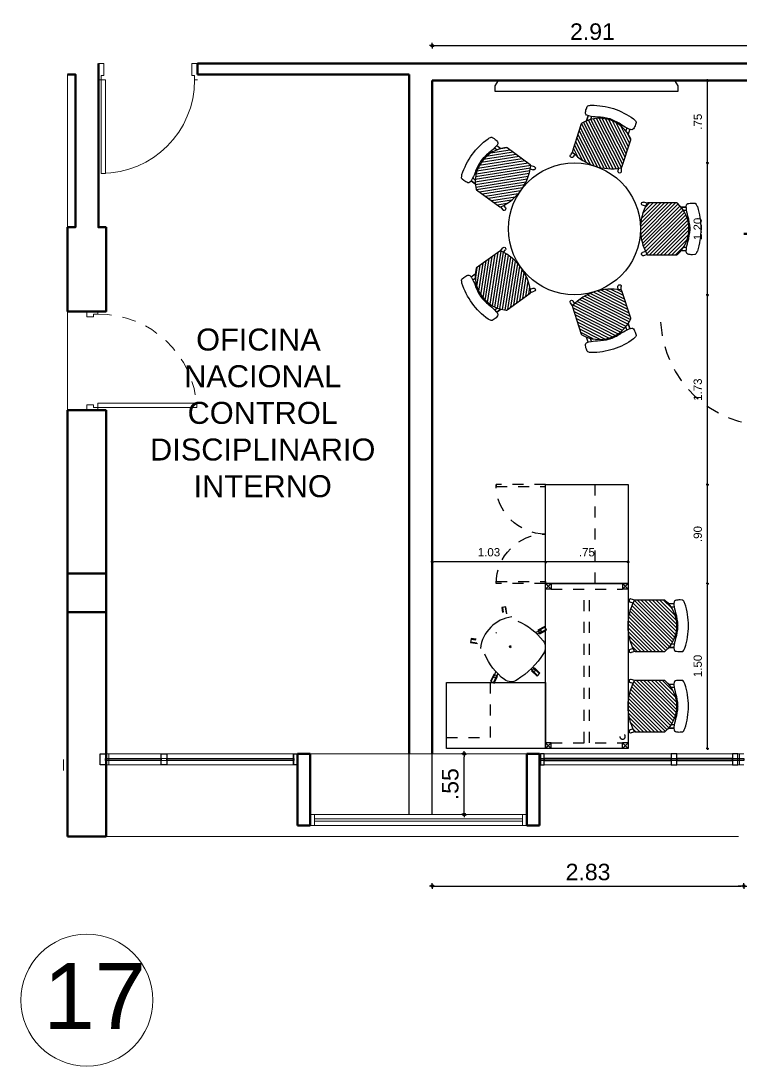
# Model space of a CAD drawing. Header units: millimetres. Extents: x -38 to 179, y -2 to 69.
# Drawn here: x -37.58 to -31.03, y 11.81 to 21.31 of the extents above; entities that cross this region are included whole.
import ezdxf

# ---------------------------------------------------------------- set-up
doc = ezdxf.new("R2010")
doc.units = ezdxf.units.MM
doc.linetypes.add('HIDDEN', pattern=[0.375, 0.25, -0.125])
doc.linetypes.add('HIDDEN2', pattern=[0.1875, 0.125, -0.0625])
doc.layers.get('0').update_dxf_attribs({"color": 255})
for name, color, linetype, lineweight in [('00-Muros', 2, 'Continuous', 30), ('01 GRIS', 253, 'Continuous', 0), ('02 AZUL', 5, 'Continuous', 5), ('03 AMARILLO', 2, 'Continuous', 20), ('04 VERDE', 3, 'Continuous', 15), ('05 MAGENTA', 6, 'Continuous', 30), ('06 ROJO', 1, 'Continuous', 50), ('09 LETRA  EJES', 1, 'Continuous', 50), ('10 CIRCULO EJES', 5, 'Continuous', 15), ('12 COLUMNAS', 4, 'Continuous', 70), ('14 ANTEPECHO', 3, 'Continuous', 15), ('15 DIVISIONES LIVS', 3, 'Continuous', 15), ('A-PLAN5', 195, 'Continuous', 9)]:
    doc.layers.add(name, color=color, linetype=linetype, lineweight=lineweight)
for name, color, linetype in [('A_MOBILIARIO', 6, 'Continuous'), ('X_COTAS100', 6, 'Continuous'), ('X_COTAS50', 6, 'Continuous')]:
    doc.layers.add(name, color=color, linetype=linetype)
doc.styles.get("Standard").update_dxf_attribs({"font": 'arial.ttf'})
doc.styles.add('UNAL PLANEACION', font='arial.ttf')
doc.dimstyles.new('COTAS 100', dxfattribs={"dimscale": 100, "dimtxt": 0.0015, "dimasz": 0.00025, "dimexe": 0, "dimexo": 0.00025, "dimgap": 0.0005, "dimtad": 1, "dimzin": 4, "dimdsep": 46, "dimtxsty": 'UNAL PLANEACION', "dimblk": 'DIMBLK', "dimcen": 1, "dimse1": 1, "dimse2": 1, "dimclrd": 8, "dimclre": 8, "dimclrt": 256, "dimadec": 0, "dimazin": 1, "dimtfac": 1, "dimtix": 1, "dimtmove": 2, "dimatfit": 0, "dimldrblk": 'INDICE', "dimfxl": 1, "dimtolj": 1, "dimtzin": 0, "dimarcsym": 0})
doc.dimstyles.new('COTAS 50', dxfattribs={"dimscale": 50, "dimtxt": 0.0015, "dimasz": 0.00025, "dimexe": 0, "dimexo": 0.00025, "dimgap": 0.001, "dimtad": 1, "dimzin": 4, "dimdsep": 46, "dimtxsty": 'UNAL PLANEACION', "dimblk": 'DIMBLK', "dimcen": 1, "dimse1": 1, "dimse2": 1, "dimclrd": 8, "dimclre": 8, "dimclrt": 256, "dimadec": 0, "dimazin": 1, "dimtfac": 1, "dimtix": 1, "dimtmove": 2, "dimatfit": 0, "dimldrblk": 'INDICE', "dimfxl": 1, "dimtolj": 1, "dimtzin": 0, "dimarcsym": 0})

# ---------------------------------------------------------------- blocks, each defined once
blk = doc.blocks.new('PT90M15')
blk.add_lwpolyline([(0.02499999999997726, 0.09999999999999432), (0.02499999999997726, 1), (0.06499999999999773, 1), (0.06499999999999773, 0.09999999999999432)], close=True)
for points in [[(0, 0), (0.05000000000001137, 0), (0.05000000000001137, 0.05999999999999517), (0.02499999999997726, 0.05999999999999517), (0.02499999999997726, 0.09999999999999432), (0, 0.09999999999999432)], [(0.8999999999999773, 0), (0.8500000000000227, 0), (0.8500000000000227, 0.05999999999999517), (0.875, 0.05999999999999517), (0.875, 0.09999999999999432), (0.8999999999999773, 0.09999999999999432)]]:
    blk.add_lwpolyline(points)
at = {"color": 252, "linetype": 'HIDDEN', "ltscale": 0.5}
blk.add_arc((-0.01890433322307672, 0.1071459075115371), 0.8939328951040775, 359.5419849699633, 87.18486094680517, dxfattribs=at)
blk = doc.blocks.new('DIMBLK')
for p, q in [((0, 0), (-1, 0)), ((0, -1.8e-15), (0, 0.9999999999999982)), ((0, 0), (1, 0)), ((0, -1.8e-15), (0, -1.000000000000001))]:
    blk.add_line(p, q)
blk.add_circle((0, 0), 0.5)
blk = doc.blocks.new('*D220')
at = {"layer": 'Defpoints', "color": 0, "transparency": 16777216}
for p in [(-30.92959506075022, 21.08909715938717), (-30.92959506075022, 19.37745717959115), (-33.84159506074684, 19.10363392917134)]:
    blk.add_point(p, dxfattribs=at)
at = {"layer": 'X_COTAS100', "color": 8, "lineweight": -2, "transparency": 16777216}
blk.add_line((-33.81659506074684, 21.08909715938717), (-30.95459506075021, 21.08909715938717), dxfattribs=at)
at = {"layer": 'X_COTAS100', "color": 8, "lineweight": -2, "transparency": 16777216, "xscale": 0.025, "yscale": 0.025, "zscale": 0.025, "rotation": 180}
blk.add_blockref('DIMBLK', (-33.84159506074684, 21.08909715938717), dxfattribs=at)
at = {"layer": 'X_COTAS100', "color": 8, "lineweight": -2, "transparency": 16777216, "xscale": 0.025, "yscale": 0.025, "zscale": 0.025}
blk.add_blockref('DIMBLK', (-30.92959506075022, 21.08909715938717), dxfattribs=at)
at = {"layer": 'X_COTAS100', "transparency": 16777216, "insert": (-32.38559506074853, 21.21568310754542), "char_height": 0.15, "attachment_point": 5, "style": 'UNAL PLANEACION'}
blk.add_mtext('\\A1;2.91', dxfattribs=at)
blk = doc.blocks.new('INDICE')
blk.add_line((-0.1729636408933857, 3.14613411092e-05), (-1.172963640893385, 3.14613411092e-05))
blk.add_lwpolyline([(-0.5241745400111313, 0.8665636885945104), (-0.3756261582129809, 0.926771271267114), (0, 0), (-0.375963284729437, -0.9266345604041816), (-0.5244897537743328, -0.8663729410445171), (-0.1729636408933857, 3.14613411092e-05)], close=True)
blk = doc.blocks.new('*D224')
at = {"layer": 'Defpoints', "color": 0, "transparency": 16777216}
for p in [(-33.84159506074684, 14.64745717959522), (-31.00959506075196, 14.10162677395783), (-31.00959506075196, 13.44632635346716)]:
    blk.add_point(p, dxfattribs=at)
at = {"layer": 'X_COTAS100', "color": 8, "lineweight": -2, "transparency": 16777216}
blk.add_line((-33.81659506074684, 13.44632635346716), (-31.03459506075196, 13.44632635346716), dxfattribs=at)
at = {"layer": 'X_COTAS100', "color": 8, "lineweight": -2, "transparency": 16777216, "xscale": 0.025, "yscale": 0.025, "zscale": 0.025, "rotation": 180}
blk.add_blockref('DIMBLK', (-33.84159506074684, 13.44632635346716), dxfattribs=at)
at = {"layer": 'X_COTAS100', "color": 8, "lineweight": -2, "transparency": 16777216, "xscale": 0.025, "yscale": 0.025, "zscale": 0.025}
blk.add_blockref('DIMBLK', (-31.00959506075196, 13.44632635346716), dxfattribs=at)
at = {"layer": 'X_COTAS100', "transparency": 16777216, "insert": (-32.4255950607494, 13.57296346124342), "char_height": 0.15, "attachment_point": 5, "style": 'UNAL PLANEACION'}
blk.add_mtext('\\A1;2.83', dxfattribs=at)
blk = doc.blocks.new('*D225')
at = {"layer": 'Defpoints', "color": 0, "transparency": 16777216}
for p in [(-31.00959506075196, 13.89745717959522), (-30.65759506075301, 13.89745717959522), (-30.65759506075301, 13.44632635346716)]:
    blk.add_point(p, dxfattribs=at)
at = {"layer": 'X_COTAS100', "color": 8, "lineweight": -2, "transparency": 16777216}
for p, q in [((-31.03459506075196, 13.44632635346716), (-31.05959506075196, 13.44632635346716)), ((-31.00959506075196, 13.44632635346716), (-30.65759506075301, 13.44632635346716)), ((-30.63259506075301, 13.44632635346716), (-30.60759506075301, 13.44632635346716))]:
    blk.add_line(p, q, dxfattribs=at)
at = {"layer": 'X_COTAS100', "color": 8, "lineweight": -2, "transparency": 16777216, "xscale": 0.025, "yscale": 0.025, "zscale": 0.025}
blk.add_blockref('DIMBLK', (-31.00959506075196, 13.44632635346716), dxfattribs=at)
at = {"layer": 'X_COTAS100', "color": 8, "lineweight": -2, "transparency": 16777216, "xscale": 0.025, "yscale": 0.025, "zscale": 0.025, "rotation": 180}
blk.add_blockref('DIMBLK', (-30.65759506075301, 13.44632635346716), dxfattribs=at)
at = {"layer": 'X_COTAS100', "transparency": 16777216, "insert": (-30.83359506075249, 13.57296346124342), "char_height": 0.15, "attachment_point": 5, "style": 'UNAL PLANEACION'}
blk.add_mtext('\\A1;.35', dxfattribs=at)
blk = doc.blocks.new('*D227')
at = {"layer": 'Defpoints', "color": 0, "transparency": 16777216}
for p in [(-33.84159506074685, 14.64745717959523), (-33.55181622713462, 14.64745717959523), (-33.84159506074685, 14.09745717959232)]:
    blk.add_point(p, dxfattribs=at)
at = {"layer": 'X_COTAS100', "color": 8, "lineweight": -2, "transparency": 16777216}
blk.add_line((-33.55181622713462, 14.12245717959232), (-33.55181622713462, 14.62245717959523), dxfattribs=at)
at = {"layer": 'X_COTAS100', "color": 8, "lineweight": -2, "transparency": 16777216, "xscale": 0.025, "yscale": 0.025, "zscale": 0.025}
for p, rotation in [((-33.55181622713462, 14.64745717959523), 90), ((-33.55181622713462, 14.09745717959232), 270)]:
    blk.add_blockref('DIMBLK', p, dxfattribs=dict(at, rotation=rotation))
at = {"layer": 'X_COTAS100', "transparency": 16777216, "insert": (-33.67809521758482, 14.37245717959378), "char_height": 0.15, "attachment_point": 5, "rotation": 90, "style": 'UNAL PLANEACION'}
blk.add_mtext('\\A1;.55', dxfattribs=at)
blk = doc.blocks.new('*U13')
at = {"layer": 'A_MOBILIARIO'}
blk.add_lwpolyline([(0, 0), (0.900000000000091, 0), (0.900000000000091, 0.7499999999999999), (0, 0.7499999999999999)], close=True, dxfattribs=at)
at = {"layer": 'A_MOBILIARIO', "linetype": 'HIDDEN', "ltscale": 0.1}
blk.add_lwpolyline([(0, 0.4500000000000455), (0.900000000000091, 0.4500000000000455)], dxfattribs=at)
at = {"layer": 'A_MOBILIARIO', "color": 252, "linetype": 'HIDDEN', "ltscale": 0.1}
for points in [[(0, 0), (0, -0.4499999999999886), (0.01800000000000068, -0.4499999999999886), (0.01800000000000068, 0)], [(0.8999999999999488, 0), (0.8999999999999488, -0.4499999999999886), (0.8819999999999482, -0.4499999999999886), (0.8819999999999482, 0)]]:
    blk.add_lwpolyline(points, close=True, dxfattribs=at)
at = {"layer": 'A_MOBILIARIO', "color": 252, "linetype": 'HIDDEN2'}
for centre, start, end in [((-2.842170943040401e-14, 0), 270.0000000000032, 0), ((0.8999999999999773, 0), 180, 269.9999999999968)]:
    blk.add_arc(centre, 0.4500000000000028, start, end, dxfattribs=at)
blk = doc.blocks.new('MB-SO-PM')
at = {"layer": 'A_MOBILIARIO', "color": 252, "ltscale": 0.1}
for points in [[(-0.1720909425234822, 0.2664671786571589), (-0.1990069566205648, 0.303475571366107), (-0.2290354255107445, 0.2816360200427397), (-0.1916227277027645, 0.2301951266108802)], [(-0.2238222062308353, 0.2854275676717606), (-0.190230053210513, 0.2392397633991408)], [(-0.2042201759004456, 0.2996840237370719), (-0.1782015953153007, 0.2639095645414713)], [(0.1905461159111326, 0.232646082586804), (0.2271258880895175, 0.2830459718117879), (0.1970759332883461, 0.3048559503157193), (0.169898834957479, 0.2674111368638208)], [(0.2022928827206556, 0.3010695368010303), (0.1760303182886958, 0.2648847751333037)], [(0.2219089386571795, 0.2868323853264485), (0.1891509666215541, 0.2416982014999576)], [(-0.3481239485521996, -0.1016174727716148), (-0.2815445495165818, -0.07994827610532695)], [(0.3488460834343527, -0.099356360951532), (0.2822453839098102, -0.0777527204493893)], [(-0.3406226136083603, -0.124665598653678), (-0.2740432145727425, -0.1029964019873901)], [(0.3413674423979671, -0.1224118605311162), (0.2747667428734246, -0.1008082200289735)], [(-0.01093225660267194, -0.3624870757607965), (-0.01096672151774669, -0.2924701544326354)], [(0.01330585368398829, -0.362475144867588), (0.01327138876891354, -0.2924582235394269)]]:
    blk.add_lwpolyline(points, dxfattribs=at)
at = {"layer": 'A_MOBILIARIO'}
for points in [[(0.2115709426780086, 0.1143900271032905, -0.1349154438245622), (0.248595768185254, -0.1747982744956147, -0.3138147414105739), (0.1707837227735638, -0.2584849761858337, -0.1066244513135087), (-0.1704132200983963, -0.2588764547746365, -0.313814741410574), (-0.2484170993383259, -0.1753685313526248, -0.134915443824279), (-0.212055981476766, 0.1139039709590435)], [(-0.004144696311186635, 0.1788785995506643, -0.001548918077187657), (0.003511105441049267, 0.1788873835756561, -0.001548918077187657)]]:
    blk.add_lwpolyline(points, format="xyb", dxfattribs=at)
for points in [[(0.01151038710980856, 0), (-0.01151038710983698, 0)], [(0, 0.01151038710983698), (0, -0.01151038710980856)]]:
    blk.add_lwpolyline(points, dxfattribs=at)
at = {"layer": 'A_MOBILIARIO', "color": 252, "ltscale": 0.1}
for points in [[(-0.3386276108818151, -0.1307953174730656), (-0.2720482118462257, -0.1091261208067777), (-0.2835395522431554, -0.07381855728595355), (-0.3501189512787448, -0.0954877539522414)], [(0.350835050647504, -0.09322468107497173), (0.2842343511229615, -0.07162104057283614), (0.2727777756603018, -0.1069398999055409), (0.3393784751848443, -0.1285435404076765)], [(0.01975205245656753, -0.3624719718104288), (0.01971758754146435, -0.2924550504822676), (-0.01741292029032593, -0.292473327489823), (-0.01737845537522276, -0.3624902488179842)]]:
    blk.add_lwpolyline(points, close=True, dxfattribs=at)
for points in [[(-0.2540387788441478, -0.09426364313016933), (-0.2889514831127258, -0.1039347152608912, -1.057066184672294), (-0.2930225777166697, -0.0852707928175036), (-0.2534084100187499, -0.0704266846603332)], [(0.2533654856005114, -0.07022913469491954), (0.294857953219605, -0.08575646945016047, -1.057066184676254), (0.2871811595777842, -0.1032488292574243), (0.2540340068956368, -0.09408236966479677)], [(0.01088165477580105, -0.2767880019416253), (0.009556869386443623, -0.3069267842286507, -1.057066184677317), (-0.009451613091272293, -0.3050311560634711), (-0.01070443788023567, -0.27680963587364)]]:
    blk.add_lwpolyline(points, format="xyb", dxfattribs=at)
blk.add_arc((-2.40746209954068e-05, -0.0762406557427866), 0.3266864836900824, 51.68308272763041, 128.4483959479733, dxfattribs=at)
blk = doc.blocks.new('MB-SI-CT')
h = blk.add_hatch()
h.set_pattern_fill('ANSI31', color=252, scale=0.0075)
h.set_pattern_definition([(45, (0, 0), (-0.01683798022700466, 0.01683798022700466), [])])
edge = h.paths.add_edge_path()
edge.add_arc((-7.311484750971431e-11, 0.130322479753445), 0.3111049277399722, 41.304386364337574, 138.6956136985408, ccw=False)
edge.add_arc((0.2259970876225839, 0.3288964296365477), 0.01026228245989492, -5.374811848923855e-07, 41.304385795371786, ccw=False)
edge.add_line((0.2362593700824789, 0.3288964295402792), (0.236259370226179, 0.06746569466172048))
edge.add_arc((0.2259970878037363, 0.06746569465528363), 0.01026228242244273, -61.59172868186022, 3.593811470636865e-08, ccw=False)
edge.add_arc((-2.552034139569059e-10, 0.4852943833133625), 0.485294383313372, 241.5917287474179, 298.4082713128449, ccw=False)
edge.add_arc((-0.2259970878870283, 0.06746569441804096), 0.0102622824169693, 180.0000000866866, 241.5917288039885, ccw=False)
edge.add_line((-0.2362593703039977, 0.06746569440251449), (-0.2362593704476978, 0.3288964292810732))
edge.add_arc((-0.2259970879873667, 0.3288964293871515), 0.0102622824603312, 138.6956142593972, 180.0000005922503, ccw=False)
at = {"layer": 'A_MOBILIARIO', "color": 252}
for p, q in [((0.1984067138157286, 0.3699493810236589), (0.1984067138416492, 0.4171077532553653)), ((-0.2334672185991451, 0.06042924733519328), (-0.2434032058629612, 0.0284698572559563)), ((-0.2067068203616884, 0.04622385481347635), (-0.2149742407066526, 0.01963145843141945)), ((0.2067068203111546, 0.04622385503016346), (0.2149742406815847, 0.01963145866743332)), ((0.2334672185322404, 0.06042924758189372), (0.2434032058278888, 0.02846985752289299))]:
    blk.add_line(p, q, dxfattribs=at)
at = {"layer": 'A_MOBILIARIO'}
blk.add_line((0.198406713840285, 0.3699493810027406), (0.1984067138584749, 0.4027709281404412), dxfattribs=at)
blk.add_lwpolyline([(-0.2295795006393746, 0.501817623787062, 0.2473220328365423), (-0.2342042096352088, 0.4934425173822063), (-0.2345988710417259, 0.4733248703831094, 0.08150221110869013), (-0.2296849033021147, 0.4299622703331778, 0.2240355351153455), (-0.2162563958929979, 0.4188460196947261, 0.08102006946177262), (-0.1915073617117571, 0.4175541380637213, 0.05094595094992073), (-0.1161287371344599, 0.432312918111208, -0.05241184340338387), (-0.005307781174707316, 0.4509995738585957, -0.01486181126825373), (0.0053077805775672, 0.4509995738585957, -0.05241184340338387), (0.1161287365373198, 0.432312918111208, 0.05094595094992073), (0.1915073611150717, 0.4175541380637213, 0.0810200694617724), (0.2162563952963126, 0.4188460196947261, 0.2240355351153455), (0.2296849027054293, 0.4299622703331778, 0.0815022111332333), (0.2345988711267637, 0.473324870637768), (0.2342042096988735, 0.4934425176391386, 0.2473220328365423), (0.2295795006930348, 0.5018176240380825, 0.03297678744902263), (0.2022613923304561, 0.5176033459488707, 0.07399032975095574), (0, 0.5499999999999972, 0.07399032975095574), (-0.2022613923300014, 0.5176033459488707, 0.03297678744902263), (-0.22957950069258, 0.5018176240380825)], format="xyb", dxfattribs=at)
blk.add_lwpolyline([(-0.2337062542522119, 0.3356701430507627, -0.4525221831862469), (0.2337062538806265, 0.3356701433072402, -0.1822013527812773), (0.2362593700824789, 0.3288964295402792), (0.236259370226179, 0.06746569466172048, -0.2754070627771475), (0.2308793808958569, 0.05843919729026936, -0.253115704548103), (-0.2308793809573046, 0.05843919704743428, -0.2754070627748174), (-0.2362593703039977, 0.06746569440251449), (-0.2362593704476978, 0.3288964292810732, -0.1822013527812773)], format="xyb", close=True, dxfattribs=at)
at = {"layer": 'A_MOBILIARIO', "color": 252}
for points in [[(-0.1984067143354196, 0.4171077532552019), (-0.1984067143354196, 0.3699493809972978)], [(-0.1686355310602892, 0.42035933208291), (-0.1686355310602892, 0.3917576222893473)], [(0.1686355308387704, 0.4203593320252068), (0.1686355308387704, 0.3917576223379342)], [(0.1984067141139008, 0.4171077532478193), (0.1984067141139008, 0.369949381059655)]]:
    blk.add_lwpolyline(points, dxfattribs=at)
for centre, start, end in [((-0.2291887232852616, 0.02405065784391525), 162.729836512308, 342.7298365125797), ((0.2291887232547367, 0.02405065809539053), 197.2701635503081, 17.27016355055538)]:
    blk.add_arc(centre, 0.0148855916375804, start, end, dxfattribs=at)
blk = doc.blocks.new('MB-ETL-150x165')
at = {"layer": 'A_MOBILIARIO'}
for points in [[(0.75, 0), (0.75, 1.5), (0, 1.5), (0, 0)], [(0.75, 0), (1.649999999994179, 0), (1.649999999994179, 0.6000000000058208), (0.75, 0.6000000000058208)]]:
    blk.add_lwpolyline(points, close=True, dxfattribs=at)
at = {"layer": 'A_MOBILIARIO', "color": 252, "linetype": 'HIDDEN2', "ltscale": 0.1}
for points in [[(0, 1.5), (0.05000000000291038, 1.44999999999709)], [(0, 1.44999999999709), (0.05000000000291038, 1.5)], [(0, 1.44999999999709), (0.05000000000291038, 1.44999999999709)], [(0.05000000000291038, 1.5), (0.05000000000291038, 1.44999999999709)], [(0.6999999999970896, 1.5), (0.6999999999970896, 1.44999999999709)], [(0.75, 1.5), (0.6999999999970896, 1.44999999999709)], [(0.75, 1.44999999999709), (0.6999999999970896, 1.5)], [(0.6999999999970896, 1.44999999999709), (0.75, 1.44999999999709)], [(0, 0.05000000000291038), (0.05000000000291038, 0.05000000000291038)], [(0, 0), (0.05000000000291038, 0.05000000000291038)], [(0, 0.05000000000291038), (0.05000000000291038, 0)], [(0.05000000000291038, 0), (0.05000000000291038, 0.05000000000291038)], [(0.6999999999970896, 0), (0.6999999999970896, 0.05000000000291038)], [(0.75, 0), (0.6999999999970896, 0.05000000000291038)], [(0.75, 0.05000000000291038), (0.6999999999970896, 0)], [(0.6999999999970896, 0.05000000000291038), (0.75, 0.05000000000291038)]]:
    blk.add_lwpolyline(points, dxfattribs=at)
at = {"layer": 'A_MOBILIARIO', "color": 252, "linetype": 'HIDDEN2', "ltscale": 0.25}
for points in [[(0.6999999999970896, 1.44999999999709), (0.05000000000291038, 1.44999999999709)], [(0.3499999999912689, 0.05000000000291038), (0.3499999999912689, 1.44999999999709)], [(0.3999999999941792, 0.05000000000291038), (0.3999999999941792, 1.44999999999709)], [(1.649999999994179, 0.1000000000058208), (1.25, 0.1000000000058208), (1.25, 0.6000000000058208)], [(0.6999999999970896, 0.05000000000291038), (0.05000000000291038, 0.05000000000291038)]]:
    blk.add_lwpolyline(points, dxfattribs=at)
at = {"layer": 'A_MOBILIARIO', "color": 252, "linetype": 'HIDDEN', "ltscale": 0.25}
blk.add_circle((0.0500000000029104, 0.1090705345268361), 0.025, dxfattribs=at)
blk = doc.blocks.new('MB-MA-120')
at = {"layer": 'A_MOBILIARIO', "color": 4}
blk.add_circle((0, 0), 0.6, dxfattribs=at)
blk = doc.blocks.new('*D232')
at = {"layer": 'Defpoints', "color": 0, "transparency": 16777216}
for p in [(-32.811595060748, 16.39324768894221), (-32.811595060748, 16.19745717958358), (-32.061595060748, 14.69745717958358)]:
    blk.add_point(p, dxfattribs=at)
at = {"layer": 'X_COTAS50', "color": 8, "lineweight": -2, "transparency": 16777216}
blk.add_line((-32.07409506074801, 16.39324768894221), (-32.799095060748, 16.39324768894221), dxfattribs=at)
at = {"layer": 'X_COTAS50', "color": 8, "lineweight": -2, "transparency": 16777216, "xscale": 0.0125, "yscale": 0.0125, "zscale": 0.0125, "rotation": 180}
blk.add_blockref('DIMBLK', (-32.811595060748, 16.39324768894221), dxfattribs=at)
at = {"layer": 'X_COTAS50', "color": 8, "lineweight": -2, "transparency": 16777216, "xscale": 0.0125, "yscale": 0.0125, "zscale": 0.0125}
blk.add_blockref('DIMBLK', (-32.061595060748, 16.39324768894221), dxfattribs=at)
at = {"layer": 'X_COTAS50', "transparency": 16777216, "insert": (-32.436595060748, 16.48138718416731), "char_height": 0.075, "attachment_point": 5, "style": 'UNAL PLANEACION'}
blk.add_mtext('\\A1;.75', dxfattribs=at)
blk = doc.blocks.new('*D233')
at = {"layer": 'Defpoints', "color": 0, "transparency": 16777216}
for p in [(-33.84159506074684, 16.39324768894221), (-33.84159506074684, 16.28745717959464), (-32.811595060748, 16.19745717958358)]:
    blk.add_point(p, dxfattribs=at)
at = {"layer": 'X_COTAS50', "color": 8, "lineweight": -2, "transparency": 16777216}
blk.add_line((-32.82409506074801, 16.39324768894221), (-33.82909506074684, 16.39324768894221), dxfattribs=at)
at = {"layer": 'X_COTAS50', "color": 8, "lineweight": -2, "transparency": 16777216, "xscale": 0.0125, "yscale": 0.0125, "zscale": 0.0125, "rotation": 180}
blk.add_blockref('DIMBLK', (-33.84159506074684, 16.39324768894221), dxfattribs=at)
at = {"layer": 'X_COTAS50', "color": 8, "lineweight": -2, "transparency": 16777216, "xscale": 0.0125, "yscale": 0.0125, "zscale": 0.0125}
blk.add_blockref('DIMBLK', (-32.811595060748, 16.39324768894221), dxfattribs=at)
at = {"layer": 'X_COTAS50', "transparency": 16777216, "insert": (-33.32659506074742, 16.48156624283034), "char_height": 0.075, "attachment_point": 5, "style": 'UNAL PLANEACION'}
blk.add_mtext('\\A1;1.03', dxfattribs=at)
blk = doc.blocks.new('*D234')
at = {"layer": 'Defpoints', "color": 0, "transparency": 16777216}
for p in [(-32.06159506074802, 16.19745717958359), (-31.33941162936571, 16.19745717958359), (-32.06159506074802, 14.69745717958359)]:
    blk.add_point(p, dxfattribs=at)
at = {"layer": 'X_COTAS50', "color": 8, "lineweight": -2, "transparency": 16777216}
blk.add_line((-31.33941162936571, 14.70995717958359), (-31.33941162936571, 16.18495717958359), dxfattribs=at)
at = {"layer": 'X_COTAS50', "color": 8, "lineweight": -2, "transparency": 16777216, "xscale": 0.0125, "yscale": 0.0125, "zscale": 0.0125}
for p, rotation in [((-31.33941162936571, 16.19745717958359), 90), ((-31.33941162936571, 14.69745717958359), 270)]:
    blk.add_blockref('DIMBLK', p, dxfattribs=dict(at, rotation=rotation))
at = {"layer": 'X_COTAS50', "transparency": 16777216, "insert": (-31.42770460344483, 15.44745717958359), "char_height": 0.075, "attachment_point": 5, "rotation": 90, "style": 'UNAL PLANEACION'}
blk.add_mtext('\\A1;1.50', dxfattribs=at)
blk = doc.blocks.new('*D235')
at = {"layer": 'Defpoints', "color": 0, "transparency": 16777216}
for p in [(-32.06159506074802, 17.09745717957777), (-31.3394116293075, 17.09745717957777), (-32.06159506074802, 16.19745717958359)]:
    blk.add_point(p, dxfattribs=at)
at = {"layer": 'X_COTAS50', "color": 8, "lineweight": -2, "transparency": 16777216}
blk.add_line((-31.3394116293075, 16.20995717958359), (-31.3394116293075, 17.08495717957777), dxfattribs=at)
at = {"layer": 'X_COTAS50', "color": 8, "lineweight": -2, "transparency": 16777216, "xscale": 0.0125, "yscale": 0.0125, "zscale": 0.0125}
for p, rotation in [((-31.3394116293075, 17.09745717957777), 90), ((-31.3394116293075, 16.19745717958359), 270)]:
    blk.add_blockref('DIMBLK', p, dxfattribs=dict(at, rotation=rotation))
at = {"layer": 'X_COTAS50', "transparency": 16777216, "insert": (-31.42770460338662, 16.64745717958068), "char_height": 0.075, "attachment_point": 5, "rotation": 90, "style": 'UNAL PLANEACION'}
blk.add_mtext('\\A1;.90', dxfattribs=at)
blk = doc.blocks.new('*D236')
at = {"layer": 'Defpoints', "color": 0, "transparency": 16777216}
for p in [(-32.54923487708039, 18.82245717958359), (-31.33941162924929, 18.82245717958359), (-32.06159506074802, 17.09745717957777)]:
    blk.add_point(p, dxfattribs=at)
at = {"layer": 'X_COTAS50', "color": 8, "lineweight": -2, "transparency": 16777216}
blk.add_line((-31.33941162924929, 17.10995717957777), (-31.33941162924929, 18.80995717958359), dxfattribs=at)
at = {"layer": 'X_COTAS50', "color": 8, "lineweight": -2, "transparency": 16777216, "xscale": 0.0125, "yscale": 0.0125, "zscale": 0.0125}
for p, rotation in [((-31.33941162924929, 18.82245717958359), 90), ((-31.33941162924929, 17.09745717957777), 270)]:
    blk.add_blockref('DIMBLK', p, dxfattribs=dict(at, rotation=rotation))
at = {"layer": 'X_COTAS50', "transparency": 16777216, "insert": (-31.42773018313741, 17.95995717958068), "char_height": 0.075, "attachment_point": 5, "rotation": 90, "style": 'UNAL PLANEACION'}
blk.add_mtext('\\A1;1.73', dxfattribs=at)
blk = doc.blocks.new('*D237')
at = {"layer": 'Defpoints', "color": 0, "transparency": 16777216}
for p in [(-32.54923487708039, 20.02245717959523), (-31.33941162919109, 20.02245717959523), (-32.54923487708039, 18.82245717958359)]:
    blk.add_point(p, dxfattribs=at)
at = {"layer": 'X_COTAS50', "color": 8, "lineweight": -2, "transparency": 16777216}
blk.add_line((-31.33941162919109, 18.83495717958359), (-31.33941162919109, 20.00995717959523), dxfattribs=at)
at = {"layer": 'X_COTAS50', "color": 8, "lineweight": -2, "transparency": 16777216, "xscale": 0.0125, "yscale": 0.0125, "zscale": 0.0125}
for p, rotation in [((-31.33941162919109, 20.02245717959523), 90), ((-31.33941162919109, 18.82245717958359), 270)]:
    blk.add_blockref('DIMBLK', p, dxfattribs=dict(at, rotation=rotation))
at = {"layer": 'X_COTAS50', "transparency": 16777216, "insert": (-31.4277046032702, 19.42245717958941), "char_height": 0.075, "attachment_point": 5, "rotation": 90, "style": 'UNAL PLANEACION'}
blk.add_mtext('\\A1;1.20', dxfattribs=at)
blk = doc.blocks.new('*D238')
at = {"layer": 'Defpoints', "color": 0, "transparency": 16777216}
for p in [(-33.86159506073638, 20.77245717959523), (-31.33941162917654, 20.77245717959523), (-32.54923487706584, 20.02245717959523)]:
    blk.add_point(p, dxfattribs=at)
at = {"layer": 'X_COTAS50', "color": 8, "lineweight": -2, "transparency": 16777216}
blk.add_line((-31.33941162917654, 20.03495717959523), (-31.33941162917654, 20.75995717959523), dxfattribs=at)
at = {"layer": 'X_COTAS50', "color": 8, "lineweight": -2, "transparency": 16777216, "xscale": 0.0125, "yscale": 0.0125, "zscale": 0.0125}
for p, rotation in [((-31.33941162917654, 20.77245717959523), 90), ((-31.33941162917654, 20.02245717959523), 270)]:
    blk.add_blockref('DIMBLK', p, dxfattribs=dict(at, rotation=rotation))
at = {"layer": 'X_COTAS50', "transparency": 16777216, "insert": (-31.42755112440163, 20.39745717959524), "char_height": 0.075, "attachment_point": 5, "rotation": 90, "style": 'UNAL PLANEACION'}
blk.add_mtext('\\A1;.75', dxfattribs=at)
blk = doc.blocks.new('ventana fachada uriel gran')
at = {"color": 3}
for points in [[(-0.05499999999301508, 0.6500000000087294), (-0.005307130486471578, 0.6500000000087294), (-0.005307130486471578, 0.5500000000029086), (-0.05499999999301508, 0.5500000000029086)], [(-0.005307130486471578, 0.6100000000005803), (0.500984341833373, 0.6100000000005803), (0.500984341833373, 0.5899999999965058), (-0.005307130486471578, 0.5899999999965058)], [(0.500984341833373, 0.6500000000087294), (0.5509843418217315, 0.6500000000087294), (0.5509843418217315, 0.5500000000029086), (0.500984341833373, 0.5500000000029086)], [(0.5509843418217315, 0.6100000000005803), (1.705984341835119, 0.6100000000078563), (1.705984341835119, 0.5900000000037817), (0.5509843418217315, 0.5899999999965058)], [(1.705984341835119, 0.6500000000087294), (1.740000000005239, 0.6500000000087294), (1.740000000005239, 0.5500000000029086), (1.705984341835119, 0.5500000000029086)]]:
    blk.add_lwpolyline(points, close=True, dxfattribs=at)
blk = doc.blocks.new('ventanas complet onci')
at = {"elevation": -1.479999999997567}
blk.add_lwpolyline([(-12.35499999999593, 0.6099999999947432), (-10.49699999998847, 0.6100000000005785), (-10.49699999998847, 0.589999999996504), (-12.35499999999593, 0.5899999999906687)], close=True, dxfattribs=at)
at = {"color": 3}
blk.add_blockref('ventana fachada uriel gran', (-16.29499999999825, -3.552713678800501e-15, -1.479999999997567), dxfattribs=at)
at = {"color": 3, "xscale": -1}
blk.add_blockref('ventana fachada uriel gran', (-10.60499999998137, -3.552713678800501e-15, -1.479999999997567), dxfattribs=at)

msp = doc.modelspace()

# ---------------------------------------------------------------- linework, layer by layer
at = {"color": 252, "linetype": 'HIDDEN', "ltscale": 0.5}
msp.add_arc((-30.77805081405197, 18.62335697021606), 0.9882924784879059, 182.8151390531949, 270.4580150300367, dxfattribs=at)
at = {"layer": '00-Muros', "extrusion": (1, 0, 6.123233995736766e-17), "elevation": -37.15759506075301}
for points in [[(14.59745717960674, 2.299999999997797), (13.99745717958636, 2.299999999997569), (13.99745717960091, 2.199999999996069), (14.59745717960674, 2.19999999999766), (14.59745717960674, 2.299999999997797)], [(14.59745717959218, 0.7999999999979104), (13.89745717959509, 0.7999999999979104), (13.89745717959509, 0.699999999997774), (14.59745717959218, 0.699999999997774), (14.59745717959218, 0.7999999999979104)]]:
    msp.add_lwpolyline(points, dxfattribs=at)
msp.add_lwpolyline([(13.99745717960091, -4.524721043937058e-13), (13.99745717960091, 0.699999999997774), (14.14745717959509, 0.699999999997774), (14.14745717959509, -2.271461507939562e-12)], close=True, dxfattribs=at)
at = {"layer": '01 GRIS', "extrusion": (1, 0, 6.123233995736766e-17), "elevation": -37.15759506075301}
msp.add_lwpolyline([(14.49745717960091, 2.199999999997888), (13.99745717960091, 2.199999999997888), (13.99745717960091, 0.7999999999979104), (14.49745717960091, 0.7999999999979104)], dxfattribs=at)
at = {"layer": '02 AZUL'}
for p, q in [((-36.78259506075301, 14.5474571795894), (-36.78259506075301, 14.64745717959522)), ((-32.82759506075126, 14.5474571795894), (-32.82759506075126, 14.64745717959522)), ((-31.04749155392528, 14.5474571795894), (-31.04749155392528, 14.64745717959522)), ((-37.19487164134807, 14.49745717958642, -0.4499999999995907), (-37.19487164134807, 14.59745717959224, -0.4499999999995907)), ((-35.1075950607501, 14.60745717958707), (-36.78259506075301, 14.60745717958707)), ((-35.1075950607501, 14.587457179583), (-36.78259506075301, 14.587457179583)), ((-32.82759506075126, 14.60745717958707), (-31.04549155393215, 14.60745717958707)), ((-32.82759506075126, 14.587457179583), (-31.04549155393215, 14.587457179583)), ((-34.91259506075767, 13.99745717958649), (-34.91259506075767, 14.09745717959231)), ((-33.02259506075825, 13.99745717958649), (-33.02259506075825, 14.09745717959231)), ((-33.02259506075825, 14.05745717958416), (-34.91259506075767, 14.05745717958416)), ((-33.02259506075825, 14.03745717959464), (-34.91259506075767, 14.03745717959464))]:
    msp.add_line(p, q, dxfattribs=at)
for points in [[(-36.87759506075417, 20.92745717959406), (-36.82759506075126, 20.92745717959406), (-36.82759506075126, 20.81745717959348), (-36.85259506076, 20.81745717959348), (-36.85259506076, 20.77745717958533), (-36.87759506075417, 20.77745717958533)], [(-35.97759506076, 20.92745717959406), (-36.02759506076291, 20.92745717959406), (-36.02759506076291, 20.81745717959348), (-36.00259506075417, 20.81745717959348), (-36.00259506075417, 20.77745717958533), (-35.97759506076, 20.77745717958533)]]:
    msp.add_lwpolyline(points, dxfattribs=at)
msp.add_lwpolyline([(-36.85259506076, 20.77745717958533), (-36.85259506076, 19.92745717959406), (-36.81259506075185, 19.92745717959406), (-36.81259506075185, 20.77745717958533)], close=True, dxfattribs=at)
at = {"layer": '02 AZUL', "ltscale": 0.1}
msp.add_lwpolyline([(-35.1075950607501, 14.587457179583), (-35.1075950607501, 14.5474571795894), (-35.1075950607501, 14.64745717959522)], dxfattribs=at)
at = {"layer": '02 AZUL'}
msp.add_arc((-36.85259506076, 20.77745717958533), 0.8499999999999988, 270, 0, dxfattribs=at)
at = {"layer": '03 AMARILLO', "extrusion": (1, 0, 6.123233995736766e-17)}
for p, q in [((-37.15759506075301, 14.55745717959859, 0.8499999999978627), (-37.15759506075301, 14.55745717959859, 2.149999999997704)), ((-37.15759506075301, 14.53745717959451, 0.8499999999978627), (-37.15759506075301, 14.53745717959451, 2.149999999997704))]:
    msp.add_line(p, q, dxfattribs=at)
at = {"layer": '03 AMARILLO', "extrusion": (1, 0, 6.123233995736766e-17), "elevation": -37.15759506075301}
msp.add_lwpolyline([(17.51080048374915, -1.114115912288578e-13), (17.51080048374915, 1.499999999999889), (14.59745717959212, 1.500000000035245)], dxfattribs=at)
at = {"layer": '05 MAGENTA'}
for p, q in [((-34.05259506075708, 14.09745717959231), (-34.05259506075708, 14.64745717959522)), ((-33.84159506074684, 14.09745717959231), (-33.84159506074684, 14.64745717959522))]:
    msp.add_line(p, q, dxfattribs=at)
at = {"layer": '06 ROJO'}
for p, q in [((-35.97759506076, 20.92745717959406), (-28.75259506075417, 20.92745717959406)), ((-35.97759506076, 20.82745717958824), (-34.05259506075708, 20.82745717958824)), ((-34.05259506075708, 20.82745717958824), (-34.05259506075708, 14.64745717959522)), ((-33.84159506074684, 20.77245717959522), (-33.84159506074684, 14.64745717959522)), ((-33.84159506074684, 20.77245717959522), (-30.91759506076232, 20.77245717959522)), ((-36.80759506076174, 17.77245717959522), (-37.15759506075301, 17.77245717959522)), ((-37.15759506075301, 17.77245717959515, -0.4499999999995907), (-37.15759506075301, 16.28745717959457, -0.4499999999995907)), ((-36.80759506076174, 16.28745717959464), (-36.80759506076174, 17.77245717959522)), ((-37.15759506075301, 13.89745717959515, -0.4499999999995907), (-37.15759506075301, 15.93745717958875, -0.4499999999995907)), ((-35.0675950607565, 13.99745717958649), (-35.0675950607565, 14.64745717959522)), ((-35.0675950607565, 14.64745717959522), (-34.95259506075126, 14.64745717959522)), ((-34.95259506075126, 13.99745717958649), (-34.95259506075126, 14.64745717959522)), ((-32.9825950607501, 14.64745717959522), (-32.86759506075941, 14.64745717959522)), ((-32.9825950607501, 13.99745717958649), (-32.9825950607501, 14.64745717959522)), ((-32.86759506075941, 13.99745717958649), (-32.86759506075941, 14.64745717959522)), ((-35.0675950607565, 13.99745717958649), (-34.95259506075126, 13.99745717958649)), ((-32.9825950607501, 13.99745717958649), (-32.86759506075941, 13.99745717958649)), ((-37.15759506075301, 13.89745717959522), (-36.80759506076174, 13.89745717959522))]:
    msp.add_line(p, q, dxfattribs=at)
for points in [[(-36.87759506075417, 20.82745717958824), (-36.87759506075417, 20.92745717959406)], [(-35.97759506076, 20.82745717958824), (-35.97759506076, 20.92745717959406)], [(-37.15759506075301, 20.82745717958824), (-37.08759506076058, 20.82745717958824), (-37.08759506076058, 19.43745717958882), (-37.15759506075301, 19.43745717958882)], [(-36.87759506075417, 20.82745717958824), (-36.87759506075417, 20.82745717958824), (-36.87759506075417, 19.43745717958882), (-36.80759506076174, 19.43745717958882)], [(-31.09894389925648, 20.77245717959522), (-30.92959506075022, 20.77245717959522), (-30.92959506075022, 19.37745717959115), (-31.00959506075196, 19.37745717959115)], [(-37.15759506075301, 19.43745717958882), (-37.15759506075301, 18.6724571795894), (-36.80759506076174, 18.6724571795894), (-36.80759506076174, 19.43745717958882)], [(-36.80759506076174, 16.93745717958882), (-36.80759506076174, 16.93745717958882)], [(-36.80759506076174, 13.89745717959522), (-36.80759506076174, 15.93745717958882)]]:
    msp.add_lwpolyline(points, dxfattribs=at)
at = {"layer": '06 ROJO', "extrusion": (1, 0, 6.123233995736766e-17), "elevation": -37.15759506075301}
for points in [[(14.59745717959218, 0.7999999999979104), (14.59745717959218, 0.8499999999978649), (14.49745717960091, 0.8499999999978649), (14.49745717960091, 0.7999999999979104), (14.59745717959218, 0.7999999999979104)], [(14.59745717960674, 2.149999999997706), (14.59745717960674, 2.19999999999766), (14.49745717960091, 2.19999999999766), (14.49745717960091, 2.149999999997706), (14.59745717960674, 2.149999999997706)]]:
    msp.add_lwpolyline(points, dxfattribs=at)
at = {"layer": '10 CIRCULO EJES'}
msp.add_circle((-36.98259506076465, 12.40859607237144), 0.6, dxfattribs=at)
at = {"layer": '12 COLUMNAS'}
msp.add_lwpolyline([(-37.15759506075301, 16.28745717959464), (-37.15759506075301, 15.93745717958882), (-36.80759506076174, 15.93745717958882), (-36.80759506076174, 16.28745717959464)], close=True, dxfattribs=at)
at = {"layer": '14 ANTEPECHO'}
for p, q in [((-35.0675950607565, 14.64745717959522), (-36.80759506076174, 14.64745717959522)), ((-32.86759506075941, 14.64745717959522), (-31.00759506075883, 14.64745717959522)), ((-35.0675950607565, 14.5474571795894), (-36.80759506076174, 14.5474571795894)), ((-32.86759506075941, 14.5474571795894), (-31.00759506075883, 14.5474571795894)), ((-32.9825950607501, 14.09745717959231), (-34.95259506075126, 14.09745717959231)), ((-32.9825950607501, 13.99745717958649), (-34.95259506075126, 13.99745717958649)), ((-36.82259506076116, 13.89745717959522), (-31.05759506076174, 13.89745717959522))]:
    msp.add_line(p, q, dxfattribs=at)
at = {"layer": '15 DIVISIONES LIVS', "extrusion": (1, 0, 6.123233995736766e-17)}
for p, q in [((-37.15759506075301, 17.51080048374926, 0.65000000000623), (-37.15759506075301, 17.51080048374926, -0.4499999999995907)), ((-37.15759506075301, 17.46189782471258, 0.65000000000623), (-37.15759506075301, 17.46080048374635, -0.4499999999995907))]:
    msp.add_line(p, q, dxfattribs=at)
at = {"layer": '15 DIVISIONES LIVS'}
msp.add_line((-34.96759506075068, 14.64745717959522), (-32.96759506075068, 14.64745717959522), dxfattribs=at)
at = {"layer": '15 DIVISIONES LIVS', "extrusion": (1, 0, 6.123233995736766e-17), "elevation": -37.15759506075301}
msp.add_lwpolyline([(17.51080048374926, 0.6500000000062323), (17.46189782471258, 0.6500000000062323)], dxfattribs=at)
at = {"layer": 'A-PLAN5', "extrusion": (1, 0, 6.123233995736766e-17)}
for p, q in [((-37.15759506075301, 14.59745717959218, 0.8499999999978627), (-37.15759506075301, 14.59745717960674, 2.149999999997704)), ((-37.15759506075301, 14.49745717960091, 0.8499999999978627), (-37.15759506075301, 14.49745717960091, 2.149999999997704))]:
    msp.add_line(p, q, dxfattribs=at)
at = {"layer": 'A-PLAN5', "extrusion": (1, 0, 6.123233995736766e-17), "elevation": -37.15759506075301}
for points in [[(14.59745717960668, 2.449999999997774), (20.82745717958805, 2.44999999999766)], [(14.39773591522385, 2.399999999997819), (20.62773591520522, 2.399999999997706)], [(14.39773591522385, 2.449999999997774), (20.62773591520522, 2.44999999999766)]]:
    msp.add_lwpolyline(points, dxfattribs=at)
at = {"layer": 'A_MOBILIARIO', "color": 6, "ltscale": 0.5}
msp.add_lwpolyline([(-31.60909506071948, 20.6724571795894), (-33.26909506072298, 20.6724571795894), (-33.26909506072298, 20.72245717959231), (-33.23909506072414, 20.77245717959522), (-31.63909506073287, 20.77245717959522), (-31.60909506071948, 20.72245717959231)], close=True, dxfattribs=at)

# ---------------------------------------------------------------- block references
at = {"color": 3}
msp.add_blockref('ventanas complet onci', (-20.51259506076349, 13.99745717958649, 2.299999999997568), dxfattribs=at)
at = {"layer": '02 AZUL', "xscale": -1, "rotation": 270}
msp.add_blockref('PT90M15', (-36.9825950607501, 17.77245717959522), dxfattribs=at)
at = {"layer": 'A_MOBILIARIO', "xscale": -1}
for name, p, rotation in [('MB-SI-CT', (-32.3638246804494, 19.99309108937086), 342.0000000000001), ('MB-SI-CT', (-33.03464507369972, 19.77512833097353), 53.99999999999997), ('MB-SI-CT', (-31.94923487707456, 19.4224571795894), 270), ('MB-SI-CT', (-33.03464507369972, 19.06978602821982), 126), ('MB-SI-CT', (-32.3638246804494, 18.85182326980794), 198), ('*U13', (-32.811595060748, 16.19745717958358), 270.0000000000001)]:
    msp.add_blockref(name, p, dxfattribs=dict(at, rotation=rotation))
at = {"layer": 'A_MOBILIARIO'}
for name, p, rotation in [('MB-MA-120', (-32.54923487708038, 19.4224571795894), 270), ('MB-SO-PM', (-33.13347698464531, 15.62365370145926), 44.99999999999996), ('MB-SI-CT', (-32.061595060748, 15.81319507603985), 270), ('MB-SI-CT', (-32.061595060748, 15.08171928311276), 270)]:
    msp.add_blockref(name, p, dxfattribs=dict(at, rotation=rotation))
at = {"layer": 'A_MOBILIARIO', "xscale": -1}
msp.add_blockref('MB-ETL-150x165', (-32.061595060748, 14.69745717958358), dxfattribs=at)

# ---------------------------------------------------------------- texts
at = {"layer": '04 VERDE', "insert": (-35.38398970513845, 18.51621271192198), "char_height": 0.2, "width": 1.872928338039742, "attachment_point": 2}
msp.add_mtext('OFICINA  NACIONAL CONTROL DISCIPLINARIO INTERNO', dxfattribs=at)
at = {"layer": '09 LETRA  EJES', "insert": (-37.37781676447958, 12.74516472538744), "char_height": 0.6, "width": 0.3205622515135929, "attachment_point": 1}
msp.add_mtext('17', dxfattribs=at)

# ---------------------------------------------------------------- dimensions: what is measured, and where the dimension line sits
at = {"layer": 'X_COTAS100'}
for base, p1, p2, picture, middle in [((-30.92959506075022, 21.08909715938717), (-33.84159506074684, 19.10363392917134), (-30.92959506075022, 19.37745717959115), '*D220', (-32.38559506074853, 21.21568310754542)), ((-31.00959506075196, 13.44632635346716), (-33.84159506074684, 14.64745717959522), (-31.00959506075196, 14.10162677395783), '*D224', (-32.4255950607494, 13.57296346124342)), ((-30.65759506075301, 13.44632635346716), (-31.00959506075196, 13.89745717959522), (-30.65759506075301, 13.89745717959522), '*D225', (-30.83359506075249, 13.57296346124342))]:
    dim = msp.add_linear_dim(base=base, p1=p1, p2=p2, dimstyle='COTAS 100', dxfattribs=at)
    dim.commit()
    dim.dimension.update_dxf_attribs({"geometry": picture, "text_midpoint": middle})
dim = msp.add_linear_dim(base=(-33.55181622713462, 14.64745717959523), p1=(-33.84159506074684, 14.09745717959231), p2=(-33.84159506074684, 14.64745717959522), angle=90, dimstyle='COTAS 100', dxfattribs=at)
dim.commit()
dim.dimension.update_dxf_attribs({"geometry": '*D227', "text_midpoint": (-33.67809521758482, 14.37245717959378)})
at = {"layer": 'X_COTAS50'}
for base, p1, p2, angle, picture, middle in [((-31.33941162917654, 20.77245717959523), (-32.54923487706583, 20.02245717959522), (-33.86159506073636, 20.77245717959522), 90, '*D238', (-31.42755112440163, 20.39745717959524)), ((-31.33941162919109, 20.02245717959523), (-32.54923487708038, 18.82245717958358), (-32.54923487708038, 20.02245717959522), 90, '*D237', (-31.4277046032702, 19.42245717958941)), ((-31.33941162924929, 18.82245717958359), (-32.061595060748, 17.09745717957776), (-32.54923487708038, 18.82245717958358), 90, '*D236', (-31.42773018313741, 17.95995717958068)), ((-31.3394116293075, 17.09745717957777), (-32.061595060748, 16.19745717958358), (-32.061595060748, 17.09745717957776), 90, '*D235', (-31.42770460338662, 16.64745717958068)), ((-33.84159506074684, 16.39324768894221), (-32.811595060748, 16.19745717958358), (-33.84159506074684, 16.28745717959464), 180, '*D233', (-33.32659506074742, 16.48156624283034)), ((-32.811595060748, 16.39324768894221), (-32.061595060748, 14.69745717958358), (-32.811595060748, 16.19745717958358), 180, '*D232', (-32.436595060748, 16.48138718416731)), ((-31.33941162936571, 16.19745717958359), (-32.061595060748, 14.69745717958358), (-32.061595060748, 16.19745717958358), 90, '*D234', (-31.42770460344483, 15.44745717958359))]:
    dim = msp.add_linear_dim(base=base, p1=p1, p2=p2, angle=angle, dimstyle='COTAS 50', dxfattribs=at)
    dim.commit()
    dim.dimension.update_dxf_attribs({"geometry": picture, "text_midpoint": middle})

doc.saveas('drawing.dxf')
